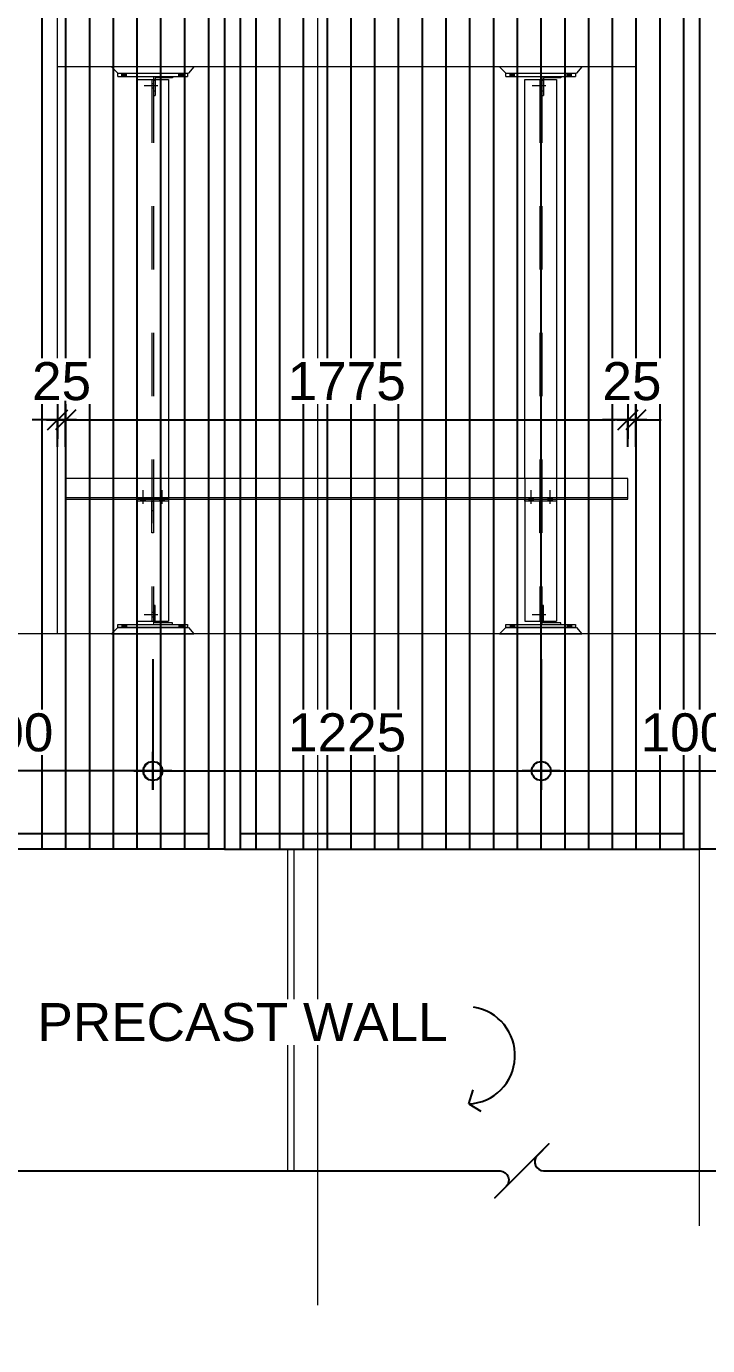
# Model space of a CAD drawing. Header units: millimetres. Extents: x 663313 to 1226001, y 1431724 to 1620898.
# Drawn here: x 663578.43 to 663580.58, y 1524733.631 to 1524737.796 of the extents above; entities that cross this region are included whole.
import ezdxf

# ---------------------------------------------------------------- set-up
doc = ezdxf.new("R2010")
doc.units = ezdxf.units.MM
for name, pattern in [('Grid Line', [22.225, 12.7, -3.175, 3.175, -3.175]), ('XKITLINE00', [0]), ('XKITLINE02', [4, 2, -2])]:
    doc.linetypes.add(name, pattern=pattern)
doc.layers.get('Defpoints').update_dxf_attribs({"color": 140})
doc.layers.add('000 - 0_HIDE_OBJ_FRAMING_DEF_SUB', color=1, linetype='Continuous', plot=False)
for name, color, linetype in [('000 - D I M', 1, 'Continuous'), ('DIM', 1, 'Continuous'), ('REVISE', 3, 'Continuous'), ('VPORT', 250, 'Continuous')]:
    doc.layers.add(name, color=color, linetype=linetype)
for name, color, linetype, lineweight in [('A-GENM', 29, 'Continuous', 9), ('Bolt', 7, 'Continuous', 0), ('Part', 2, 'Continuous', 0), ('S-GRID', 1, 'Continuous', 9)]:
    doc.layers.add(name, color=color, linetype=linetype, lineweight=lineweight)
doc.styles.add('Arial', font='arial.ttf')
doc.dimstyles.new('Dim - 40 - Cen', dxfattribs={"dimscale": 0.04, "dimtxt": 3, "dimasz": 1, "dimexe": 0, "dimexo": 2.5, "dimgap": 1.5, "dimtad": 1, "dimdec": 0, "dimlfac": 1000, "dimzin": 1, "dimdsep": 46, "dimtxsty": 'Arial', "dimblk": 'CEN1', "dimcen": 0.09, "dimclrd": 1, "dimclre": 49, "dimclrt": 3, "dimadec": 0, "dimazin": 0, "dimtfac": 1, "dimtdec": 0, "dimtix": 1, "dimtofl": 0, "dimtmove": 2, "dimatfit": 3, "dimfxl": 1, "dimtfill": 1, "dimtfillclr": 256, "dimtolj": 1, "dimtzin": 0, "dimarcsym": 0})
doc.dimstyles.new('Dim - 40 - End', dxfattribs={"dimscale": 0.04, "dimtxt": 3, "dimasz": 1, "dimexe": 0, "dimexo": 2.5, "dimgap": 1.5, "dimtad": 1, "dimdec": 0, "dimlfac": 1000, "dimzin": 1, "dimdsep": 46, "dimtxsty": 'Arial', "dimblk": 'END', "dimcen": 0.09, "dimclrd": 1, "dimclre": 49, "dimclrt": 3, "dimadec": 0, "dimazin": 0, "dimtfac": 1, "dimtdec": 0, "dimtix": 1, "dimtofl": 0, "dimtmove": 2, "dimatfit": 3, "dimfxl": 1, "dimtfill": 1, "dimtfillclr": 256, "dimtolj": 1, "dimtzin": 0, "dimarcsym": 0})

# ---------------------------------------------------------------- blocks, each defined once
blk = doc.blocks.new('*A2804725')
at = {"layer": 'Part', "linetype": 'XKITLINE00', "lineweight": 0}
for p, q in [((304.429566, 79.284542), (319.229566, 79.284542)), ((304.429566, 79.284542), (304.429566, 69.129411)), ((319.229566, 79.284542), (319.229566, 69.129411))]:
    blk.add_line(p, q, dxfattribs=at)
blk = doc.blocks.new('*A2805726')
at = {"layer": 'Part', "linetype": 'XKITLINE00', "lineweight": 0}
for p, q in [((289.429566, 79.284542), (304.229566, 79.284542)), ((289.429566, 79.284542), (289.429566, 69.129411)), ((304.229566, 79.284542), (304.229566, 69.129411))]:
    blk.add_line(p, q, dxfattribs=at)
blk = doc.blocks.new('*A2839727')
at = {"layer": 'Part', "linetype": 'XKITLINE00', "lineweight": 0}
for p, q in [((285.979566, 90.984542), (285.979566, 103.584542)), ((285.979566, 103.584542), (286.979566, 103.584542)), ((286.979566, 103.584542), (286.979566, 90.984542)), ((285.979566, 90.274542), (285.979566, 86.484542)), ((286.979566, 90.274542), (286.979566, 86.484542)), ((285.979566, 86.484542), (286.979566, 86.484542))]:
    blk.add_line(p, q, dxfattribs=at)
at = {"layer": 'Part', "linetype": 'XKITLINE02', "lineweight": 0}
for p, q in [((286.449566, 103.584542), (286.449566, 86.484542)), ((286.509566, 103.584542), (286.509566, 86.484542)), ((285.979566, 90.984542), (285.979566, 90.274542)), ((286.979566, 90.984542), (286.979566, 90.274542))]:
    blk.add_line(p, q, dxfattribs=at)
blk = doc.blocks.new('*A2843729')
at = {"layer": 'Part', "linetype": 'XKITLINE00', "lineweight": 0}
for p, q in [((311.728114, 90.984542), (311.728114, 103.584542)), ((311.728114, 103.584542), (312.728114, 103.584542)), ((312.728114, 103.584542), (312.728114, 90.984542)), ((311.728114, 90.274542), (311.728114, 86.484542)), ((312.728114, 90.274542), (312.728114, 86.484542)), ((311.728114, 86.484542), (312.728114, 86.484542))]:
    blk.add_line(p, q, dxfattribs=at)
at = {"layer": 'Part', "linetype": 'XKITLINE02', "lineweight": 0}
for p, q in [((312.198114, 103.584542), (312.198114, 86.484542)), ((312.258114, 103.584542), (312.258114, 86.484542)), ((311.728114, 90.984542), (311.728114, 90.274542)), ((312.728114, 90.984542), (312.728114, 90.274542))]:
    blk.add_line(p, q, dxfattribs=at)
blk = doc.blocks.new('*A2993775')
at = {"layer": 'Part', "linetype": 'XKITLINE00', "lineweight": 0}
for p, q in [((285.379566, 103.684542), (285.379566, 103.784542)), ((285.379566, 103.784542), (287.579566, 103.784542)), ((287.579566, 103.784542), (287.579566, 103.684542)), ((285.379566, 103.684542), (287.579566, 103.684542))]:
    blk.add_line(p, q, dxfattribs=at)
blk = doc.blocks.new('*A2994776')
at = {"layer": 'Part', "linetype": 'XKITLINE00', "lineweight": 0}
for p, q in [((287.779566, 103.984542), (285.179566, 103.984542)), ((285.179566, 103.984542), (285.379566, 103.784542)), ((285.379566, 103.784542), (287.609566, 103.784542)), ((287.779566, 103.984542), (287.609566, 103.784542))]:
    blk.add_line(p, q, dxfattribs=at)
blk = doc.blocks.new('*A2995777')
at = {"layer": 'Part', "linetype": 'XKITLINE00', "lineweight": 0}
for p, q in [((286.509566, 103.684542), (286.509566, 103.584542)), ((287.109566, 103.634542), (286.559566, 103.634542)), ((286.559566, 103.634542), (286.559566, 103.584542)), ((287.109566, 103.684542), (287.109566, 103.634542))]:
    blk.add_line(p, q, dxfattribs=at)
at = {"layer": 'Part', "linetype": 'XKITLINE02', "lineweight": 0}
for p, q in [((286.509566, 103.684542), (287.109566, 103.684542)), ((286.509566, 103.584542), (286.509566, 103.084542)), ((286.559566, 103.584542), (286.559566, 103.084542)), ((286.509566, 103.084542), (286.559566, 103.084542))]:
    blk.add_line(p, q, dxfattribs=at)
blk = doc.blocks.new('*A2996778')
at = {"layer": 'Bolt', "linetype": 'XKITLINE02', "lineweight": 0}
for p, q in [((286.638766, 103.384542), (286.209566, 103.384542)), ((286.509566, 103.454542), (286.449566, 103.454542)), ((286.509566, 103.314542), (286.449566, 103.314542)), ((286.559566, 103.554542), (286.509566, 103.554542)), ((286.559566, 103.214542), (286.509566, 103.214542))]:
    blk.add_line(p, q, dxfattribs=at)
blk = doc.blocks.new('*A2997779')
at = {"layer": 'Bolt'}
for points in [[(285.65, 103.785), (285.65, 103.685), (285.51, 103.685), (285.51, 103.785)], [(287.45, 103.785), (287.45, 103.685), (287.31, 103.685), (287.31, 103.785)]]:
    blk.add_hatch(color=256, dxfattribs=at).paths.add_polyline_path(points, flags=17)
at = {"layer": 'Bolt', "linetype": 'XKITLINE00', "lineweight": 0}
for p, q in [((285.51, 103.685), (285.51, 103.785)), ((285.58, 103.685), (285.58, 103.785)), ((285.65, 103.685), (285.65, 103.785)), ((287.31, 103.685), (287.31, 103.785)), ((287.38, 103.685), (287.38, 103.785)), ((287.45, 103.685), (287.45, 103.785))]:
    blk.add_line(p, q, dxfattribs=at)
blk = doc.blocks.new('*A3003780')
at = {"layer": 'Part', "linetype": 'XKITLINE00', "lineweight": 0}
for p, q in [((285.379566, 86.384542), (287.579566, 86.384542)), ((285.379566, 86.284542), (285.379566, 86.384542)), ((287.579566, 86.284542), (285.379566, 86.284542)), ((287.579566, 86.384542), (287.579566, 86.284542))]:
    blk.add_line(p, q, dxfattribs=at)
blk = doc.blocks.new('*A3004781')
at = {"layer": 'Part', "linetype": 'XKITLINE02', "lineweight": 0}
for p, q in [((286.559566, 86.984542), (286.509566, 86.984542)), ((286.509566, 86.984542), (286.509566, 86.484542)), ((286.559566, 86.484542), (286.559566, 86.984542)), ((286.509566, 86.384542), (287.109566, 86.384542))]:
    blk.add_line(p, q, dxfattribs=at)
at = {"layer": 'Part', "linetype": 'XKITLINE00', "lineweight": 0}
for p, q in [((286.509566, 86.484542), (286.509566, 86.384542)), ((286.559566, 86.434542), (286.559566, 86.484542)), ((287.109566, 86.434542), (286.559566, 86.434542)), ((287.109566, 86.384542), (287.109566, 86.434542))]:
    blk.add_line(p, q, dxfattribs=at)
blk = doc.blocks.new('*A3005782')
at = {"layer": 'Part', "linetype": 'XKITLINE00', "lineweight": 0}
for p, q in [((285.379566, 86.284542), (285.179566, 86.084542)), ((285.379566, 86.284542), (287.609566, 86.284542)), ((287.609566, 86.284542), (287.779566, 86.084542)), ((285.179566, 86.084542), (287.779566, 86.084542))]:
    blk.add_line(p, q, dxfattribs=at)
blk = doc.blocks.new('*A3006783')
at = {"layer": 'Bolt', "linetype": 'XKITLINE02', "lineweight": 0}
for p, q in [((286.638766, 86.684542), (286.209566, 86.684542)), ((286.509566, 86.754542), (286.449566, 86.754542)), ((286.559566, 86.854542), (286.509566, 86.854542)), ((286.509566, 86.614542), (286.449566, 86.614542)), ((286.559566, 86.514542), (286.509566, 86.514542))]:
    blk.add_line(p, q, dxfattribs=at)
blk = doc.blocks.new('*A3007784')
at = {"layer": 'Bolt'}
for points in [[(285.65, 86.385), (285.65, 86.285), (285.51, 86.285), (285.51, 86.385)], [(287.45, 86.385), (287.45, 86.285), (287.31, 86.285), (287.31, 86.385)]]:
    blk.add_hatch(color=256, dxfattribs=at).paths.add_polyline_path(points, flags=17)
at = {"layer": 'Bolt', "linetype": 'XKITLINE00', "lineweight": 0}
for p, q in [((285.51, 86.385), (285.51, 86.285)), ((285.58, 86.385), (285.58, 86.285)), ((285.65, 86.385), (285.65, 86.285)), ((287.31, 86.385), (287.31, 86.285)), ((287.38, 86.385), (287.38, 86.285)), ((287.45, 86.385), (287.45, 86.285))]:
    blk.add_line(p, q, dxfattribs=at)
blk = doc.blocks.new('*A3008785')
at = {"layer": 'Part', "linetype": 'XKITLINE00', "lineweight": 0}
for p, q in [((286.449566, 90.274542), (286.509566, 90.274542)), ((286.449566, 89.274542), (286.449566, 90.274542)), ((286.449566, 89.974542), (286.509566, 89.974542)), ((286.509566, 90.274542), (286.509566, 89.274542)), ((286.509566, 89.274542), (286.449566, 89.274542))]:
    blk.add_line(p, q, dxfattribs=at)
blk = doc.blocks.new('*A3009786')
at = {"layer": 'Part', "linetype": 'XKITLINE00', "lineweight": 0}
for p, q in [((285.979566, 90.334542), (285.979566, 90.274542)), ((286.979566, 90.274542), (285.979566, 90.274542)), ((286.979566, 90.334542), (286.979566, 90.274542))]:
    blk.add_line(p, q, dxfattribs=at)
at = {"layer": 'Part', "linetype": 'XKITLINE02', "lineweight": 0}
blk.add_line((286.979566, 90.334542), (285.979566, 90.334542), dxfattribs=at)
blk = doc.blocks.new('*A3010787')
at = {"layer": 'Bolt'}
for points in [[(286.11, 90.335), (286.11, 90.395), (286.25, 90.395), (286.25, 90.335)], [(286.71, 90.335), (286.71, 90.395), (286.85, 90.395), (286.85, 90.335)], [(286.11, 90.275), (286.11, 90.335), (286.25, 90.335), (286.25, 90.275)], [(286.71, 90.275), (286.71, 90.335), (286.85, 90.335), (286.85, 90.275)]]:
    blk.add_hatch(color=256, dxfattribs=at).paths.add_polyline_path(points, flags=17)
at = {"layer": 'Bolt', "linetype": 'XKITLINE00', "lineweight": 0}
for p, q in [((286.11, 90.335), (286.11, 90.395)), ((286.18, 90.195), (286.18, 90.625)), ((286.25, 90.335), (286.25, 90.395)), ((286.71, 90.335), (286.71, 90.395)), ((286.78, 90.195), (286.78, 90.625)), ((286.85, 90.335), (286.85, 90.395)), ((286.11, 90.275), (286.11, 90.335)), ((286.25, 90.275), (286.25, 90.335)), ((286.71, 90.275), (286.71, 90.335)), ((286.85, 90.275), (286.85, 90.335))]:
    blk.add_line(p, q, dxfattribs=at)
blk = doc.blocks.new('*A3061821')
at = {"layer": 'Bolt'}
for points in [[(311.398, 103.785), (311.398, 103.685), (311.258, 103.685), (311.258, 103.785)], [(313.198, 103.785), (313.198, 103.685), (313.058, 103.685), (313.058, 103.785)]]:
    blk.add_hatch(color=256, dxfattribs=at).paths.add_polyline_path(points, flags=17)
at = {"layer": 'Bolt', "linetype": 'XKITLINE00', "lineweight": 0}
for p, q in [((311.258, 103.685), (311.258, 103.785)), ((311.328, 103.685), (311.328, 103.785)), ((311.398, 103.685), (311.398, 103.785)), ((313.058, 103.685), (313.058, 103.785)), ((313.128, 103.685), (313.128, 103.785)), ((313.198, 103.685), (313.198, 103.785))]:
    blk.add_line(p, q, dxfattribs=at)
blk = doc.blocks.new('*A3062822')
at = {"layer": 'Bolt', "linetype": 'XKITLINE02', "lineweight": 0}
for p, q in [((312.387314, 103.384542), (311.958114, 103.384542)), ((312.258114, 103.454542), (312.198114, 103.454542)), ((312.258114, 103.314542), (312.198114, 103.314542)), ((312.308114, 103.554542), (312.258114, 103.554542)), ((312.308114, 103.214542), (312.258114, 103.214542))]:
    blk.add_line(p, q, dxfattribs=at)
blk = doc.blocks.new('*A3063823')
at = {"layer": 'Part', "linetype": 'XKITLINE00', "lineweight": 0}
for p, q in [((312.258114, 103.684542), (312.258114, 103.584542)), ((312.858114, 103.634542), (312.308114, 103.634542)), ((312.308114, 103.634542), (312.308114, 103.584542)), ((312.858114, 103.684542), (312.858114, 103.634542))]:
    blk.add_line(p, q, dxfattribs=at)
at = {"layer": 'Part', "linetype": 'XKITLINE02', "lineweight": 0}
for p, q in [((312.258114, 103.684542), (312.858114, 103.684542)), ((312.258114, 103.584542), (312.258114, 103.084542)), ((312.308114, 103.584542), (312.308114, 103.084542)), ((312.258114, 103.084542), (312.308114, 103.084542))]:
    blk.add_line(p, q, dxfattribs=at)
blk = doc.blocks.new('*A3064824')
at = {"layer": 'Part', "linetype": 'XKITLINE00', "lineweight": 0}
for p, q in [((313.528114, 103.984542), (310.928114, 103.984542)), ((310.928114, 103.984542), (311.128114, 103.784542)), ((311.128114, 103.784542), (313.358114, 103.784542)), ((313.528114, 103.984542), (313.358114, 103.784542))]:
    blk.add_line(p, q, dxfattribs=at)
blk = doc.blocks.new('*A3065825')
at = {"layer": 'Part', "linetype": 'XKITLINE00', "lineweight": 0}
for p, q in [((311.128114, 103.684542), (311.128114, 103.784542)), ((311.128114, 103.784542), (313.328114, 103.784542)), ((313.328114, 103.784542), (313.328114, 103.684542)), ((311.128114, 103.684542), (313.328114, 103.684542))]:
    blk.add_line(p, q, dxfattribs=at)
blk = doc.blocks.new('*A3093836')
at = {"layer": 'Part', "linetype": 'XKITLINE00', "lineweight": 0}
for p, q in [((311.128114, 86.384542), (313.328114, 86.384542)), ((311.128114, 86.284542), (311.128114, 86.384542)), ((313.328114, 86.284542), (311.128114, 86.284542)), ((313.328114, 86.384542), (313.328114, 86.284542))]:
    blk.add_line(p, q, dxfattribs=at)
blk = doc.blocks.new('*A3094837')
at = {"layer": 'Part', "linetype": 'XKITLINE02', "lineweight": 0}
for p, q in [((312.308114, 86.984542), (312.258114, 86.984542)), ((312.258114, 86.984542), (312.258114, 86.484542)), ((312.308114, 86.484542), (312.308114, 86.984542)), ((312.258114, 86.384542), (312.858114, 86.384542))]:
    blk.add_line(p, q, dxfattribs=at)
at = {"layer": 'Part', "linetype": 'XKITLINE00', "lineweight": 0}
for p, q in [((312.258114, 86.484542), (312.258114, 86.384542)), ((312.308114, 86.434542), (312.308114, 86.484542)), ((312.858114, 86.434542), (312.308114, 86.434542)), ((312.858114, 86.384542), (312.858114, 86.434542))]:
    blk.add_line(p, q, dxfattribs=at)
blk = doc.blocks.new('*A3095838')
at = {"layer": 'Part', "linetype": 'XKITLINE00', "lineweight": 0}
for p, q in [((310.928114, 86.084542), (311.128114, 86.284542)), ((311.128114, 86.284542), (313.358114, 86.284542)), ((313.358114, 86.284542), (313.528114, 86.084542)), ((310.928114, 86.084542), (313.528114, 86.084542))]:
    blk.add_line(p, q, dxfattribs=at)
blk = doc.blocks.new('*A3096839')
at = {"layer": 'Bolt', "linetype": 'XKITLINE02', "lineweight": 0}
for p, q in [((312.387314, 86.684542), (311.958114, 86.684542)), ((312.258114, 86.754542), (312.198114, 86.754542)), ((312.308114, 86.854542), (312.258114, 86.854542)), ((312.258114, 86.614542), (312.198114, 86.614542)), ((312.308114, 86.514542), (312.258114, 86.514542))]:
    blk.add_line(p, q, dxfattribs=at)
blk = doc.blocks.new('*A3097840')
at = {"layer": 'Bolt'}
for points in [[(311.398, 86.385), (311.398, 86.285), (311.258, 86.285), (311.258, 86.385)], [(313.198, 86.385), (313.198, 86.285), (313.058, 86.285), (313.058, 86.385)]]:
    blk.add_hatch(color=256, dxfattribs=at).paths.add_polyline_path(points, flags=17)
at = {"layer": 'Bolt', "linetype": 'XKITLINE00', "lineweight": 0}
for p, q in [((311.258, 86.385), (311.258, 86.285)), ((311.328, 86.385), (311.328, 86.285)), ((311.398, 86.385), (311.398, 86.285)), ((313.058, 86.385), (313.058, 86.285)), ((313.128, 86.385), (313.128, 86.285)), ((313.198, 86.385), (313.198, 86.285))]:
    blk.add_line(p, q, dxfattribs=at)
blk = doc.blocks.new('*A3103846')
at = {"layer": 'Part', "linetype": 'XKITLINE00', "lineweight": 0}
for p, q in [((312.198114, 90.274542), (312.258114, 90.274542)), ((312.198114, 89.274542), (312.198114, 90.274542)), ((312.198114, 89.974542), (312.258114, 89.974542)), ((312.258114, 90.274542), (312.258114, 89.274542)), ((312.258114, 89.274542), (312.198114, 89.274542))]:
    blk.add_line(p, q, dxfattribs=at)
blk = doc.blocks.new('*A3104847')
at = {"layer": 'Part', "linetype": 'XKITLINE00', "lineweight": 0}
for p, q in [((311.728114, 90.274542), (311.728114, 90.334542)), ((312.728114, 90.274542), (311.728114, 90.274542)), ((312.728114, 90.334542), (312.728114, 90.274542))]:
    blk.add_line(p, q, dxfattribs=at)
at = {"layer": 'Part', "linetype": 'XKITLINE02', "lineweight": 0}
blk.add_line((311.728114, 90.334542), (312.728114, 90.334542), dxfattribs=at)
blk = doc.blocks.new('*A3105848')
at = {"layer": 'Bolt'}
for points in [[(311.858, 90.335), (311.858, 90.395), (311.998, 90.395), (311.998, 90.335)], [(312.458, 90.335), (312.458, 90.395), (312.598, 90.395), (312.598, 90.335)], [(311.858, 90.275), (311.858, 90.335), (311.998, 90.335), (311.998, 90.275)], [(312.458, 90.275), (312.458, 90.335), (312.598, 90.335), (312.598, 90.275)]]:
    blk.add_hatch(color=256, dxfattribs=at).paths.add_polyline_path(points, flags=17)
at = {"layer": 'Bolt', "linetype": 'XKITLINE00', "lineweight": 0}
for p, q in [((311.858, 90.335), (311.858, 90.395)), ((311.928, 90.195), (311.928, 90.625)), ((311.998, 90.335), (311.998, 90.395)), ((312.458, 90.335), (312.458, 90.395)), ((312.528, 90.195), (312.528, 90.625)), ((312.598, 90.335), (312.598, 90.395)), ((311.858, 90.275), (311.858, 90.335)), ((311.998, 90.275), (311.998, 90.335)), ((312.458, 90.275), (312.458, 90.335)), ((312.598, 90.275), (312.598, 90.335))]:
    blk.add_line(p, q, dxfattribs=at)
blk = doc.blocks.new('GM_Louver Grill Vertical Z1 - Z Profile-V256-ENT 4 ELE-2 sheet')
at = {"layer": '000 - 0_HIDE_OBJ_FRAMING_DEF_SUB'}
blk.add_line((-142238.2, 105670), (-142238.2, 110050), dxfattribs=at)
blk = doc.blocks.new('5')
at = {"layer": '000 - 0_HIDE_OBJ_FRAMING_DEF_SUB'}
for p, q in [((1851226.1, 110050), (1851226.1, 105670)), ((1851326.1, 110050), (1851326.1, 105670)), ((1852726.1, 105670), (1852726.1, 110050)), ((1849826.1, 105720), (1851226.1, 105720)), ((1851326.1, 105720), (1852726.1, 105720))]:
    blk.add_line(p, q, dxfattribs=at)
for points in [[(1849776.1, 110050), (1851276.1, 110050), (1851276.1, 105670), (1849776.1, 105670)], [(1852776.1, 110050), (1851276.1, 110050), (1851276.1, 105670), (1852776.1, 105670)], [(1852776.1, 110050), (1854276.1, 110050), (1854276.1, 105670), (1852776.1, 105670)]]:
    blk.add_lwpolyline(points, close=True, dxfattribs=at)
at = {"layer": 'A-GENM'}
for p in [(1992939.3, 0), (1993014.3, 0), (1993089.3, 0), (1993164.3, 0), (1993239.3, 0), (1993314.3, 0), (1993389.3, 0), (1993614.3, 0), (1993689.3, 0), (1993764.3, 0), (1993839.3, 0), (1993914.3, 0), (1993989.3, 0), (1994064.3, 0), (1994139.3, 0), (1994214.3, 0), (1994289.3, 0), (1994364.3, 0), (1994439.3, 0), (1994514.3, 0), (1994589.3, 0), (1994664.3, 0), (1994739.3, 0), (1994814.3, 0), (1994889.3, 0)]:
    blk.add_blockref('GM_Louver Grill Vertical Z1 - Z Profile-V256-ENT 4 ELE-2 sheet', p, dxfattribs=at)
blk = doc.blocks.new('CEN1')
at = {"color": 1}
for p, q in [((0, 1.5), (0, -1.5)), ((1.5, 0), (-1.5, 0))]:
    blk.add_line(p, q, dxfattribs=at)
at = {"color": 3}
blk.add_circle((0, 0), 0.75, dxfattribs=at)
blk = doc.blocks.new('*D4158')
at = {"layer": '000 - D I M', "color": 49, "lineweight": -2, "transparency": 16777216}
for p, q in [((663578.8295, 1524735.7981), (663578.8295, 1524735.4452)), ((663580.0548, 1524735.7981), (663580.0548, 1524735.4452))]:
    blk.add_line(p, q, dxfattribs=at)
at = {"layer": '000 - D I M', "color": 1, "lineweight": -2, "transparency": 16777216}
blk.add_line((663578.8695, 1524735.4452), (663580.0148, 1524735.4452), dxfattribs=at)
at = {"layer": 'Defpoints', "color": 0, "transparency": 16777216}
for p in [(663578.8295, 1524735.8981), (663580.0548, 1524735.8981), (663580.0548, 1524735.4452)]:
    blk.add_point(p, dxfattribs=at)
at = {"layer": '000 - D I M', "color": 1, "lineweight": -2, "transparency": 16777216, "xscale": 0.04, "yscale": 0.04, "zscale": 0.04, "rotation": 180}
blk.add_blockref('CEN1', (663578.8295, 1524735.4452), dxfattribs=at)
at = {"layer": '000 - D I M', "color": 1, "lineweight": -2, "transparency": 16777216, "xscale": 0.04, "yscale": 0.04, "zscale": 0.04}
blk.add_blockref('CEN1', (663580.0548, 1524735.4452), dxfattribs=at)
at = {"layer": '000 - D I M', "color": 3, "transparency": 16777216, "insert": (663579.4421, 1524735.5664), "char_height": 0.12, "attachment_point": 5, "style": 'Arial', "bg_fill": 3, "box_fill_scale": 1.1, "bg_fill_color": 256, "bg_fill_true_color": 13158600, "bg_fill_transparency": 0}
blk.add_mtext('\\A1;1225', dxfattribs=at)
blk = doc.blocks.new('*D4159')
at = {"layer": '000 - D I M', "color": 49, "lineweight": -2, "transparency": 16777216}
for p, q in [((663580.0548, 1524735.7981), (663580.0548, 1524735.4452)), ((663581.055, 1524735.7981), (663581.055, 1524735.4452))]:
    blk.add_line(p, q, dxfattribs=at)
at = {"layer": '000 - D I M', "color": 1, "lineweight": -2, "transparency": 16777216}
blk.add_line((663580.0948, 1524735.4452), (663581.015, 1524735.4452), dxfattribs=at)
at = {"layer": 'Defpoints', "color": 0, "transparency": 16777216}
for p in [(663580.0548, 1524735.8981), (663581.055, 1524735.8981), (663581.055, 1524735.4452)]:
    blk.add_point(p, dxfattribs=at)
at = {"layer": '000 - D I M', "color": 1, "lineweight": -2, "transparency": 16777216, "xscale": 0.04, "yscale": 0.04, "zscale": 0.04, "rotation": 180}
blk.add_blockref('CEN1', (663580.0548, 1524735.4452), dxfattribs=at)
at = {"layer": '000 - D I M', "color": 1, "lineweight": -2, "transparency": 16777216, "xscale": 0.04, "yscale": 0.04, "zscale": 0.04}
blk.add_blockref('CEN1', (663581.055, 1524735.4452), dxfattribs=at)
at = {"layer": '000 - D I M', "color": 3, "transparency": 16777216, "insert": (663580.5549, 1524735.5664), "char_height": 0.12, "attachment_point": 5, "style": 'Arial', "bg_fill": 3, "box_fill_scale": 1.1, "bg_fill_color": 256, "bg_fill_true_color": 13158600, "bg_fill_transparency": 0}
blk.add_mtext('\\A1;1000', dxfattribs=at)
blk = doc.blocks.new('*D4167')
at = {"layer": '000 - D I M', "color": 49, "lineweight": -2, "transparency": 16777216}
for p, q in [((663577.8288, 1524735.7015), (663577.8288, 1524735.4452)), ((663578.8285, 1524735.6005), (663578.8285, 1524735.4452))]:
    blk.add_line(p, q, dxfattribs=at)
at = {"layer": '000 - D I M', "color": 1, "lineweight": -2, "transparency": 16777216}
blk.add_line((663578.7885, 1524735.4452), (663577.8688, 1524735.4452), dxfattribs=at)
at = {"layer": 'Defpoints', "color": 0, "transparency": 16777216}
for p in [(663577.8288, 1524735.8015), (663578.8285, 1524735.7005), (663577.8288, 1524735.4452)]:
    blk.add_point(p, dxfattribs=at)
at = {"layer": '000 - D I M', "color": 1, "lineweight": -2, "transparency": 16777216, "xscale": 0.04, "yscale": 0.04, "zscale": 0.04, "rotation": 180}
blk.add_blockref('CEN1', (663577.8288, 1524735.4452), dxfattribs=at)
at = {"layer": '000 - D I M', "color": 1, "lineweight": -2, "transparency": 16777216, "xscale": 0.04, "yscale": 0.04, "zscale": 0.04}
blk.add_blockref('CEN1', (663578.8285, 1524735.4452), dxfattribs=at)
at = {"layer": '000 - D I M', "color": 3, "transparency": 16777216, "insert": (663578.3286, 1524735.5664), "char_height": 0.12, "attachment_point": 5, "style": 'Arial', "bg_fill": 3, "box_fill_scale": 1.1, "bg_fill_color": 256, "bg_fill_true_color": 13158600, "bg_fill_transparency": 0}
blk.add_mtext('\\A1;1000', dxfattribs=at)
blk = doc.blocks.new('END')
at = {"color": 1}
for p, q in [((0, 1.5), (0, -1.5)), ((1.5, 0), (-1.5, 0))]:
    blk.add_line(p, q, dxfattribs=at)
at = {"color": 3}
blk.add_line((-0.8, -0.8), (0.8, 0.8), dxfattribs=at)
blk = doc.blocks.new('*D4459')
at = {"layer": '000 - D I M', "color": 1, "lineweight": -2, "transparency": 16777216}
for p, q in [((663578.4885, 1524736.5538), (663578.4485, 1524736.5538)), ((663578.5935, 1524736.5538), (663578.6335, 1524736.5538))]:
    blk.add_line(p, q, dxfattribs=at)
at = {"layer": '000 - D I M', "color": 49, "lineweight": -2, "transparency": 16777216}
for p, q in [((663578.5285, 1524736.4681), (663578.5285, 1524736.5538)), ((663578.5535, 1524736.4681), (663578.5535, 1524736.5538))]:
    blk.add_line(p, q, dxfattribs=at)
at = {"layer": 'Defpoints', "color": 0, "transparency": 16777216}
for p in [(663578.5285, 1524736.5538), (663578.5285, 1524736.3681), (663578.5535, 1524736.3681)]:
    blk.add_point(p, dxfattribs=at)
at = {"layer": '000 - D I M', "color": 1, "lineweight": -2, "transparency": 16777216, "xscale": 0.04, "yscale": 0.04, "zscale": 0.04}
blk.add_blockref('END', (663578.5285, 1524736.5538), dxfattribs=at)
at = {"layer": '000 - D I M', "color": 1, "lineweight": -2, "transparency": 16777216, "xscale": 0.04, "yscale": 0.04, "zscale": 0.04, "rotation": 180}
blk.add_blockref('END', (663578.5535, 1524736.5538), dxfattribs=at)
at = {"layer": '000 - D I M', "color": 3, "transparency": 16777216, "insert": (663578.541, 1524736.6751), "char_height": 0.12, "attachment_point": 5, "style": 'Arial', "bg_fill": 3, "box_fill_scale": 1.1, "bg_fill_color": 256, "bg_fill_true_color": 13158600, "bg_fill_transparency": 0}
blk.add_mtext('\\A1;25', dxfattribs=at)
blk = doc.blocks.new('*D4460')
at = {"layer": '000 - D I M', "color": 49, "lineweight": -2, "transparency": 16777216}
for p, q in [((663578.5535, 1524736.4681), (663578.5535, 1524736.5538)), ((663580.3283, 1524736.4681), (663580.3283, 1524736.5538))]:
    blk.add_line(p, q, dxfattribs=at)
at = {"layer": '000 - D I M', "color": 1, "lineweight": -2, "transparency": 16777216}
blk.add_line((663578.5935, 1524736.5538), (663580.2883, 1524736.5538), dxfattribs=at)
at = {"layer": 'Defpoints', "color": 0, "transparency": 16777216}
for p in [(663580.3283, 1524736.5538), (663578.5535, 1524736.3681), (663580.3283, 1524736.3681)]:
    blk.add_point(p, dxfattribs=at)
at = {"layer": '000 - D I M', "color": 1, "lineweight": -2, "transparency": 16777216, "xscale": 0.04, "yscale": 0.04, "zscale": 0.04, "rotation": 180}
blk.add_blockref('END', (663578.5535, 1524736.5538), dxfattribs=at)
at = {"layer": '000 - D I M', "color": 1, "lineweight": -2, "transparency": 16777216, "xscale": 0.04, "yscale": 0.04, "zscale": 0.04}
blk.add_blockref('END', (663580.3283, 1524736.5538), dxfattribs=at)
at = {"layer": '000 - D I M', "color": 3, "transparency": 16777216, "insert": (663579.4409, 1524736.6751), "char_height": 0.12, "attachment_point": 5, "style": 'Arial', "bg_fill": 3, "box_fill_scale": 1.1, "bg_fill_color": 256, "bg_fill_true_color": 13158600, "bg_fill_transparency": 0}
blk.add_mtext('\\A1;1775', dxfattribs=at)
blk = doc.blocks.new('*D4461')
at = {"layer": '000 - D I M', "color": 1, "lineweight": -2, "transparency": 16777216}
for p, q in [((663580.2883, 1524736.5538), (663580.2483, 1524736.5538)), ((663580.3933, 1524736.5538), (663580.4333, 1524736.5538))]:
    blk.add_line(p, q, dxfattribs=at)
at = {"layer": '000 - D I M', "color": 49, "lineweight": -2, "transparency": 16777216}
for p, q in [((663580.3283, 1524736.4681), (663580.3283, 1524736.5538)), ((663580.3533, 1524736.4681), (663580.3533, 1524736.5538))]:
    blk.add_line(p, q, dxfattribs=at)
at = {"layer": 'Defpoints', "color": 0, "transparency": 16777216}
for p in [(663580.3533, 1524736.5538), (663580.3283, 1524736.3681), (663580.3533, 1524736.3681)]:
    blk.add_point(p, dxfattribs=at)
at = {"layer": '000 - D I M', "color": 1, "lineweight": -2, "transparency": 16777216, "xscale": 0.04, "yscale": 0.04, "zscale": 0.04}
blk.add_blockref('END', (663580.3283, 1524736.5538), dxfattribs=at)
at = {"layer": '000 - D I M', "color": 1, "lineweight": -2, "transparency": 16777216, "xscale": 0.04, "yscale": 0.04, "zscale": 0.04, "rotation": 180}
blk.add_blockref('END', (663580.3533, 1524736.5538), dxfattribs=at)
at = {"layer": '000 - D I M', "color": 3, "transparency": 16777216, "insert": (663580.3408, 1524736.6751), "char_height": 0.12, "attachment_point": 5, "style": 'Arial', "bg_fill": 3, "box_fill_scale": 1.1, "bg_fill_color": 256, "bg_fill_true_color": 13158600, "bg_fill_transparency": 0}
blk.add_mtext('\\A1;25', dxfattribs=at)

msp = doc.modelspace()

# ---------------------------------------------------------------- hatches: boundary and pattern name
at = {"layer": 'VPORT'}
h = msp.add_hatch(dxfattribs=at)
h.set_pattern_fill('ANGLE', color=6)
h.set_pattern_definition([(235.288, (663627.358, 1524790.5456), (5.74185, -3.9776), [5.08, -1.905]), (325.288, (663627.358, 1524790.5456), (3.9776, 5.74185), [5.08, -1.905])])
h.paths.add_polyline_path([(663617.8537, 1524792.0691), (663619.0867, 1524791.215), (663617.3783, 1524788.7489), (663616.1453, 1524789.603)])
edge = h.paths.add_edge_path(flags=16)
edge.add_line((663617.5126, 1524790.4806), (663617.7194, 1524790.3374))
edge = h.paths.add_edge_path(flags=16)
edge.add_line((663617.5444, 1524790.3056), (663617.6876, 1524790.5124))
h.paths.add_polyline_path([(663612.4437, 1524784.2591), (663613.6767, 1524783.405), (663611.9683, 1524780.9389), (663610.7353, 1524781.793)])
edge = h.paths.add_edge_path(flags=16)
edge.add_line((663612.1026, 1524782.6706), (663612.3094, 1524782.5274))
edge = h.paths.add_edge_path(flags=16)
edge.add_line((663612.1344, 1524782.4956), (663612.2776, 1524782.7024))
h.paths.add_polyline_path([(663604.7567, 1524773.1621), (663605.9897, 1524772.308), (663604.2813, 1524769.8419), (663603.0483, 1524770.696)])
edge = h.paths.add_edge_path(flags=16)
edge.add_line((663604.4156, 1524771.5736), (663604.6224, 1524771.4304))
edge = h.paths.add_edge_path(flags=16)
edge.add_line((663604.4474, 1524771.3986), (663604.5906, 1524771.6054))
h.paths.add_polyline_path([(663599.8027, 1524766.0101), (663601.0357, 1524765.156), (663599.3273, 1524762.6899), (663598.0943, 1524763.544)])
edge = h.paths.add_edge_path(flags=16)
edge.add_line((663599.4616, 1524764.4216), (663599.6684, 1524764.2784))
edge = h.paths.add_edge_path(flags=16)
edge.add_line((663599.4934, 1524764.2466), (663599.6366, 1524764.4534))
h.paths.add_polyline_path([(663592.6837, 1524755.7351), (663593.9167, 1524754.881), (663592.2083, 1524752.4149), (663590.9753, 1524753.269)])
edge = h.paths.add_edge_path(flags=16)
edge.add_line((663592.3426, 1524754.1466), (663592.5494, 1524754.0034))
edge = h.paths.add_edge_path(flags=16)
edge.add_line((663592.3744, 1524753.9716), (663592.5176, 1524754.1784))
h.paths.add_polyline_path([(663585.2817, 1524745.0491), (663586.5147, 1524744.195), (663584.8063, 1524741.7289), (663583.5733, 1524742.583)])
edge = h.paths.add_edge_path(flags=16)
edge.add_line((663584.9406, 1524743.4606), (663585.1474, 1524743.3174))
edge = h.paths.add_edge_path(flags=16)
edge.add_line((663584.9724, 1524743.2856), (663585.1156, 1524743.4924))
h.paths.add_polyline_path([(663578.7897, 1524735.6781), (663580.0227, 1524734.824), (663578.3143, 1524732.3579), (663577.0813, 1524733.212)])
edge = h.paths.add_edge_path(flags=16)
edge.add_line((663578.4486, 1524734.0896), (663578.6554, 1524733.9464))
edge = h.paths.add_edge_path(flags=16)
edge.add_line((663578.4804, 1524733.9146), (663578.6236, 1524734.1214))
h.paths.add_polyline_path([(663572.2977, 1524726.3071), (663573.5307, 1524725.453), (663571.8223, 1524722.9869), (663570.5893, 1524723.841)])
edge = h.paths.add_edge_path(flags=16)
edge.add_line((663571.9566, 1524724.7186), (663572.1634, 1524724.5754))
edge = h.paths.add_edge_path(flags=16)
edge.add_line((663571.9884, 1524724.5436), (663572.1316, 1524724.7504))
h.paths.add_polyline_path([(663565.8057, 1524716.9351), (663567.0387, 1524716.081), (663565.3303, 1524713.6149), (663564.0973, 1524714.469)])
edge = h.paths.add_edge_path(flags=16)
edge.add_line((663565.4646, 1524715.3466), (663565.6714, 1524715.2034))
edge = h.paths.add_edge_path(flags=16)
edge.add_line((663565.4964, 1524715.1716), (663565.6396, 1524715.3784))
h.paths.add_polyline_path([(663559.3147, 1524707.5641), (663560.5477, 1524706.71), (663558.8393, 1524704.2439), (663557.6063, 1524705.098)])
edge = h.paths.add_edge_path(flags=16)
edge.add_line((663558.9736, 1524705.9756), (663559.1804, 1524705.8324))
edge = h.paths.add_edge_path(flags=16)
edge.add_line((663559.0054, 1524705.8006), (663559.1486, 1524706.0074))
h.paths.add_polyline_path([(663552.8227, 1524698.1931), (663554.0557, 1524697.339), (663552.3473, 1524694.8729), (663551.1143, 1524695.727)])
edge = h.paths.add_edge_path(flags=16)
edge.add_line((663552.4816, 1524696.6046), (663552.6884, 1524696.4614))
edge = h.paths.add_edge_path(flags=16)
edge.add_line((663552.5134, 1524696.4296), (663552.6566, 1524696.6364))
h.paths.add_polyline_path([(663546.3307, 1524688.8221), (663547.5637, 1524687.968), (663545.8553, 1524685.5019), (663544.6223, 1524686.356)])
edge = h.paths.add_edge_path(flags=16)
edge.add_line((663545.9896, 1524687.2336), (663546.1964, 1524687.0904))
edge = h.paths.add_edge_path(flags=16)
edge.add_line((663546.0214, 1524687.0586), (663546.1646, 1524687.2654))
h.paths.add_polyline_path([(663539.8387, 1524679.4511), (663541.0717, 1524678.597), (663539.3633, 1524676.1309), (663538.1303, 1524676.985)])
edge = h.paths.add_edge_path(flags=16)
edge.add_line((663539.4976, 1524677.8626), (663539.7044, 1524677.7194))
edge = h.paths.add_edge_path(flags=16)
edge.add_line((663539.5294, 1524677.6876), (663539.6726, 1524677.8944))
h.paths.add_polyline_path([(663533.3477, 1524670.0801), (663534.5807, 1524669.226), (663532.8723, 1524666.7599), (663531.6393, 1524667.614)])
edge = h.paths.add_edge_path(flags=16)
edge.add_line((663533.0066, 1524668.4916), (663533.2134, 1524668.3484))
edge = h.paths.add_edge_path(flags=16)
edge.add_line((663533.0384, 1524668.3166), (663533.1816, 1524668.5234))
h.paths.add_polyline_path([(663526.8557, 1524660.7091), (663528.0887, 1524659.855), (663526.3803, 1524657.3889), (663525.1473, 1524658.243)])
edge = h.paths.add_edge_path(flags=16)
edge.add_line((663526.5146, 1524659.1206), (663526.7214, 1524658.9774))
edge = h.paths.add_edge_path(flags=16)
edge.add_line((663526.5464, 1524658.9456), (663526.6896, 1524659.1524))
h.paths.add_polyline_path([(663520.3637, 1524651.3381), (663521.5967, 1524650.484), (663519.8883, 1524648.0179), (663518.6553, 1524648.872)])
edge = h.paths.add_edge_path(flags=16)
edge.add_line((663520.0226, 1524649.7496), (663520.2294, 1524649.6064))
edge = h.paths.add_edge_path(flags=16)
edge.add_line((663520.0544, 1524649.5746), (663520.1976, 1524649.7814))
h.paths.add_polyline_path([(663513.8717, 1524641.9671), (663515.1047, 1524641.113), (663513.3963, 1524638.6469), (663512.1633, 1524639.501)])
edge = h.paths.add_edge_path(flags=16)
edge.add_line((663513.5306, 1524640.3786), (663513.7374, 1524640.2354))
edge = h.paths.add_edge_path(flags=16)
edge.add_line((663513.5624, 1524640.2036), (663513.7056, 1524640.4104))
h.paths.add_polyline_path([(663507.3807, 1524632.5961), (663508.6137, 1524631.742), (663506.9053, 1524629.2759), (663505.6723, 1524630.13)])
edge = h.paths.add_edge_path(flags=16)
edge.add_line((663507.0396, 1524631.0076), (663507.2464, 1524630.8644))
edge = h.paths.add_edge_path(flags=16)
edge.add_line((663507.0714, 1524630.8326), (663507.2146, 1524631.0394))
h.paths.add_polyline_path([(663500.8887, 1524623.2251), (663502.1217, 1524622.371), (663500.4133, 1524619.9049), (663499.1803, 1524620.759)])
edge = h.paths.add_edge_path(flags=16)
edge.add_line((663500.5476, 1524621.6366), (663500.7544, 1524621.4934))
edge = h.paths.add_edge_path(flags=16)
edge.add_line((663500.5794, 1524621.4616), (663500.7226, 1524621.6684))
h.paths.add_polyline_path([(663494.3967, 1524613.8531), (663495.6297, 1524612.999), (663493.9213, 1524610.5329), (663492.6883, 1524611.387)])
edge = h.paths.add_edge_path(flags=16)
edge.add_line((663494.0556, 1524612.2646), (663494.2624, 1524612.1214))
edge = h.paths.add_edge_path(flags=16)
edge.add_line((663494.0874, 1524612.0896), (663494.2306, 1524612.2964))
h.paths.add_polyline_path([(663487.2787, 1524603.5781), (663488.5117, 1524602.724), (663486.8033, 1524600.2579), (663485.5703, 1524601.112)])
edge = h.paths.add_edge_path(flags=16)
edge.add_line((663486.9376, 1524601.9896), (663487.1444, 1524601.8464))
edge = h.paths.add_edge_path(flags=16)
edge.add_line((663486.9694, 1524601.8146), (663487.1126, 1524602.0214))
h.paths.add_polyline_path([(663481.4137, 1524595.1111), (663482.6467, 1524594.257), (663480.9383, 1524591.7909), (663479.7053, 1524592.645)])
edge = h.paths.add_edge_path(flags=16)
edge.add_line((663481.0726, 1524593.5226), (663481.2794, 1524593.3794))
edge = h.paths.add_edge_path(flags=16)
edge.add_line((663481.1044, 1524593.3476), (663481.2476, 1524593.5544))

# ---------------------------------------------------------------- linework, layer by layer
at = {"layer": 'DIM', "color": 1, "linetype": 'ByBlock'}
for q in [(663579.8399, 1524734.4381), (663579.8637, 1524734.3707)]:
    msp.add_line((663579.8263, 1524734.3941), q, dxfattribs=at)
at = {"layer": 'DIM', "color": 1, "ltscale": 15}
msp.add_lwpolyline([(663566.777, 1524734.1825), (663579.9252, 1524734.1825, -0.637752), (663579.9439, 1524734.1333), (663579.9083, 1524734.0973), (663580.0787, 1524734.2677), (663580.0411, 1524734.2296, 0.61005), (663580.0618, 1524734.1825), (663593.0903, 1524734.1825)], format="xyb", dxfattribs=at)
at = {"layer": 'DIM', "color": 1, "linetype": 'ByBlock'}
msp.add_arc((663579.8185, 1524734.5473), 0.1535, 272.9237, 81.433, dxfattribs=at)
at = {"layer": 'Part', "linetype": 'XKITLINE00', "lineweight": 0}
msp.add_line((663580.3283, 1524736.3031), (663580.3283, 1524736.3681), dxfattribs=at)
at = {"layer": 'Part', "linetype": 'XKITLINE02', "lineweight": 0}
msp.add_line((663578.5535, 1524736.3091), (663580.3283, 1524736.3091), dxfattribs=at)
at = {"layer": 'Part', "linetype": 'XKITLINE00', "lineweight": 0}
msp.add_lwpolyline([(663580.3283, 1524736.3681), (663578.5535, 1524736.3681), (663578.5535, 1524736.3031), (663580.3283, 1524736.3031)], dxfattribs=at)
at = {"layer": 'S-GRID', "linetype": 'Grid Line'}
msp.add_line((663579.3485, 1524746.4589), (663579.3485, 1524733.7266), dxfattribs=at)
at = {"layer": 'S-GRID', "color": 251, "linetype": 'Grid Line'}
msp.add_line((663580.5535, 1524745.5142), (663580.5535, 1524734.0087), dxfattribs=at)
at = {"layer": 'S-GRID', "color": 4}
for points in [[(663578.5285, 1524735.8781), (663578.5285, 1524739.3781), (663578.1285, 1524739.3781), (663578.1285, 1524735.8781)], [(663580.7533, 1524735.8781), (663580.7533, 1524739.3781), (663580.3533, 1524739.3781), (663580.3533, 1524735.8781)]]:
    msp.add_lwpolyline(points, dxfattribs=at)
at = {"layer": 'S-GRID', "color": 2}
for points in [[(663580.3533, 1524737.6681), (663578.5285, 1524737.6681)], [(663580.7535, 1524734.9281), (663593.9545, 1524734.9281), (663593.9545, 1524735.8781), (663576.9285, 1524735.8781)]]:
    msp.add_lwpolyline(points, dxfattribs=at)

# ---------------------------------------------------------------- block references
at = {"xscale": 0.001, "yscale": 0.001, "zscale": 0.001}
msp.add_blockref('5', (661727.7786, 1524629.5281), dxfattribs=at)
at = {"lineweight": 0, "xscale": 0.1, "yscale": 0.1, "zscale": 0.1}
for name, p in [('*A2994776', (663550.1805, 1524727.2696)), ('*A2993775', (663550.1805, 1524727.2696)), ('*A2997779', (663550.1805, 1524727.2696)), ('*A3064824', (663548.8305, 1524727.2696)), ('*A3065825', (663548.8305, 1524727.2696)), ('*A3061821', (663548.8305, 1524727.2696)), ('*A2839727', (663550.1805, 1524727.2696)), ('*A2996778', (663550.1805, 1524727.2696)), ('*A2995777', (663550.1805, 1524727.2696)), ('*A2843729', (663548.8305, 1524727.2696)), ('*A3062822', (663548.8305, 1524727.2696)), ('*A3063823', (663548.8305, 1524727.2696)), ('*A3010787', (663550.1805, 1524727.2696)), ('*A3105848', (663548.8305, 1524727.2696)), ('*A3009786', (663550.1805, 1524727.2696)), ('*A3008785', (663550.1805, 1524727.2696)), ('*A3104847', (663548.8305, 1524727.2696)), ('*A3103846', (663548.8305, 1524727.2696)), ('*A3006783', (663550.1805, 1524727.2696)), ('*A3004781', (663550.1805, 1524727.2696)), ('*A3096839', (663548.8305, 1524727.2696)), ('*A3094837', (663548.8305, 1524727.2696)), ('*A3005782', (663550.1805, 1524727.2696)), ('*A3003780', (663550.1805, 1524727.2696)), ('*A3007784', (663550.1805, 1524727.2696)), ('*A3095838', (663548.8305, 1524727.2696)), ('*A3093836', (663548.8305, 1524727.2696)), ('*A3097840', (663548.8305, 1524727.2696)), ('*A2805726', (663548.8305, 1524727.2696)), ('*A2804725', (663548.8305, 1524727.2696))]:
    msp.add_blockref(name, p, dxfattribs=at)

# ---------------------------------------------------------------- next in the draw order: texts
at = {"layer": 'REVISE', "color": 3, "insert": (663579.1121, 1524734.6517), "char_height": 0.12, "attachment_point": 5, "style": 'Arial', "bg_fill": 3, "box_fill_scale": 1.1, "bg_fill_color": 256, "bg_fill_true_color": 13158600, "bg_fill_transparency": 0}
msp.add_mtext('\\A1;PRECAST WALL', dxfattribs=at)

# ---------------------------------------------------------------- next in the draw order: dimensions: what is measured, and where the dimension line sits
at = {"layer": '000 - D I M'}
for base, p1, p2, dimstyle, picture, middle in [((663578.5285, 1524736.5538), (663578.5535, 1524736.3681), (663578.5285, 1524736.3681), 'Dim - 40 - End', '*D4459', (663578.541, 1524736.6751)), ((663580.0548, 1524735.4452), (663578.8295, 1524735.8981), (663580.0548, 1524735.8981), 'Dim - 40 - Cen', '*D4158', (663579.4421, 1524735.5664))]:
    dim = msp.add_linear_dim(base=base, p1=p1, p2=p2, dimstyle=dimstyle, dxfattribs=at)
    dim.commit()
    dim.dimension.update_dxf_attribs({"geometry": picture, "text_midpoint": middle})

# ---------------------------------------------------------------- next in the draw order: dimensions: what is measured, and where the dimension line sits
for base, p1, p2, dimstyle, picture, middle in [((663580.3283, 1524736.5538), (663578.5535, 1524736.3681), (663580.3283, 1524736.3681), 'Dim - 40 - End', '*D4460', (663579.4409, 1524736.6751)), ((663581.055, 1524735.4452), (663580.0548, 1524735.8981), (663581.055, 1524735.8981), 'Dim - 40 - Cen', '*D4159', (663580.5549, 1524735.5664)), ((663577.8288, 1524735.4452), (663578.8285, 1524735.7005), (663577.8288, 1524735.8015), 'Dim - 40 - Cen', '*D4167', (663578.3286, 1524735.5664))]:
    dim = msp.add_linear_dim(base=base, p1=p1, p2=p2, dimstyle=dimstyle, dxfattribs=at)
    dim.commit()
    dim.dimension.update_dxf_attribs({"geometry": picture, "text_midpoint": middle})

# ---------------------------------------------------------------- next in the draw order: dimensions: what is measured, and where the dimension line sits
dim = msp.add_linear_dim(base=(663580.3533, 1524736.5538), p1=(663580.3283, 1524736.3681), p2=(663580.3533, 1524736.3681), dimstyle='Dim - 40 - End', dxfattribs=at)
dim.commit()
dim.dimension.update_dxf_attribs({"geometry": '*D4461', "text_midpoint": (663580.3408, 1524736.6751)})

doc.saveas('drawing.dxf')
